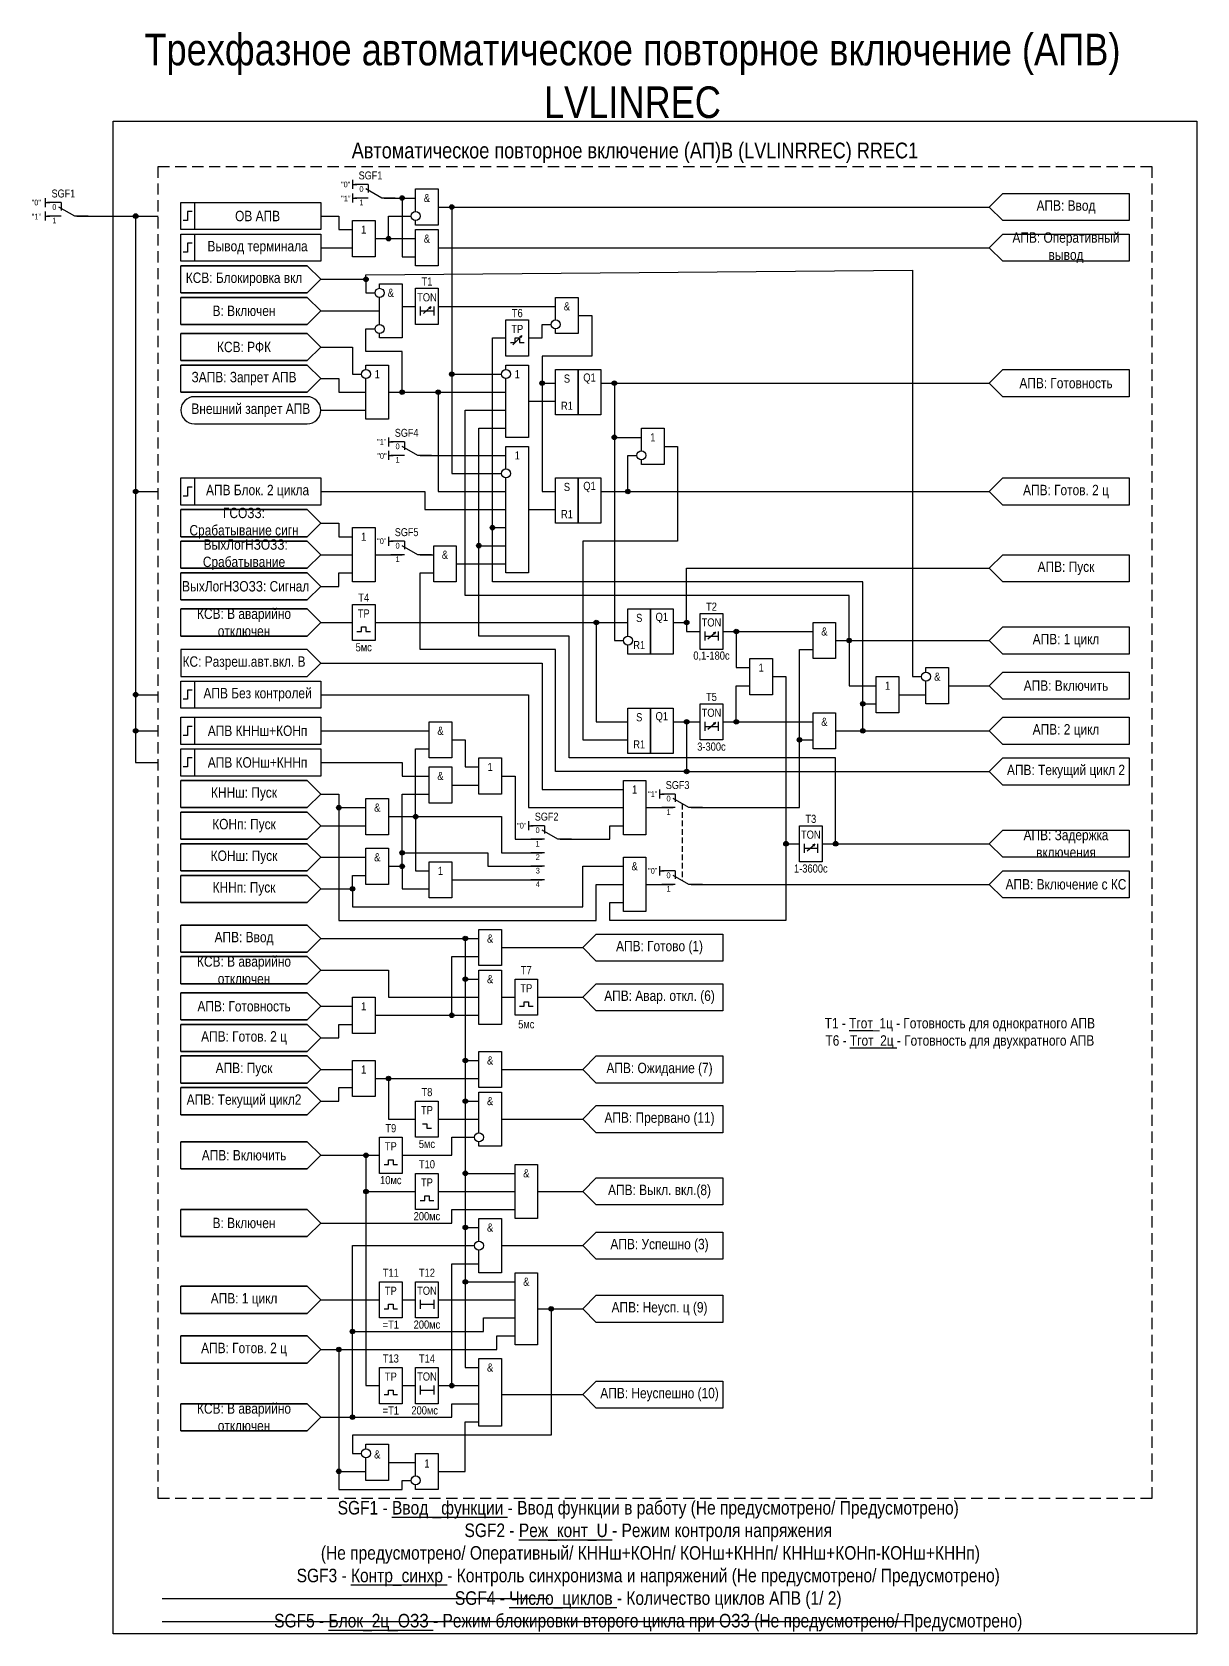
# Model space of a CAD drawing. Header units: millimetres. Extents: x -18 to 580, y 0 to 356.
# Drawn here: x -17.9 to 240, y 0 to 354.8 of the extents above; entities that cross this region are included whole.
import ezdxf
from ezdxf.enums import TextEntityAlignment as Align

# ---------------------------------------------------------------- set-up
doc = ezdxf.new("R2010")
doc.units = ezdxf.units.MM
doc.linetypes.add('штриховая2', pattern=[0.375, 0.25, -0.125])
doc.layers.add('TEXT', color=7, linetype='Continuous', lineweight=25)
doc.layers.add('Основная', color=7, linetype='Continuous')
doc.styles.add('2.5_Gost_RD', font='ARIALN.TTF', dxfattribs={"height": 2.5})
doc.styles.add('3.5_Gost_RD', font='ARIALN.TTF', dxfattribs={"height": 3.5})
doc.styles.add('Вывод', font='ARIALN.TTF', dxfattribs={"height": 2.5})
doc.styles.add('Компонент', font='ARIALN.TTF', dxfattribs={"height": 3.5})

# ---------------------------------------------------------------- blocks, each defined once
blk = doc.blocks.new('Точка')
at = {"ltscale": 100}
h = blk.add_hatch(color=256, dxfattribs=at)
h.dxf.hatch_style = 1
edge = h.paths.add_edge_path()
edge.add_arc((0, 0), 0.5, 0, 360)
blk.add_circle((0, 0), 0.5, dxfattribs=at)
blk = doc.blocks.new('*U958')
at = {"layer": 'Основная', "color": 0}
blk.add_line((0, 0), (7, 4), dxfattribs=at)
at = {"layer": 'Основная', "ltscale": 0.35}
blk.add_line((6, 6), (6, 2.5), dxfattribs=at)
blk = doc.blocks.new('*U985')
at = {"layer": 'Основная', "color": 0}
for p, q in [((-3, 6), (-9, 6)), ((-3, 0), (-9, 0)), ((9, 0), (3, 0))]:
    blk.add_line(p, q, dxfattribs=at)
at = {"layer": 'Основная', "ltscale": 0.25, "xscale": -1}
blk.add_blockref('*U958', (3, 0), dxfattribs=at)
at = {"layer": 'Основная'}
for tag, height, style, p in [('В1', 2.5, 'Вывод', (-14, 6)), ('ОУ', 3.5, 'Компонент', (-2, 10)), ('В2', 2.5, 'Вывод', (-6, 4)), ('В3', 2.5, 'Вывод', (-6, -2))]:
    blk.add_attdef(tag, text='', height=height, dxfattribs=dict(at, style=style)).set_placement(p, align=Align.MIDDLE_CENTER)
blk = doc.blocks.new('*U1040')
at = {"layer": 'Основная', "color": 0}
for p, q in [((-3, 6), (-9, 6)), ((-3, 0), (-9, 0)), ((9, 0), (3, 0))]:
    blk.add_line(p, q, dxfattribs=at)
at = {"layer": 'Основная', "ltscale": 0.25, "xscale": -1}
blk.add_blockref('*U958', (3, 0), dxfattribs=at)
at = {"layer": 'Основная'}
for tag, height, style, p in [('В1', 2.5, 'Вывод', (-13, 6)), ('ОУ', 3.5, 'Компонент', (-2, 10)), ('В2', 2.5, 'Вывод', (-6, 4)), ('В3', 2.5, 'Вывод', (-6, -2))]:
    blk.add_attdef(tag, text='', height=height, dxfattribs=dict(at, style=style)).set_placement(p, align=Align.MIDDLE_CENTER)

msp = doc.modelspace()

# ---------------------------------------------------------------- linework, layer by layer
at = {"ltscale": 100}
for p, q in [((53, 322), (53, 320)), ((53, 321), (54, 321)), ((53, 319), (53, 317)), ((53, 318), (54, 318)), ((68.71, 292.4), (70.38, 293.88)), ((70.38, 293.88), (69.86, 293.66)), ((70.38, 293.88), (70.12, 293.42)), ((88.5, 285.5), (90.5, 287.5)), ((90.5, 287.5), (89.99, 287.25)), ((90.5, 287.5), (90.26, 287.02)), ((87, 277.5), (87, 278)), ((61, 243), (61, 241)), ((61, 242), (62, 242)), ((131.71, 220.4), (133.38, 221.88)), ((133.38, 221.88), (132.86, 221.66)), ((133.38, 221.88), (133.12, 221.42)), ((131.71, 200.4), (133.38, 201.88)), ((133.38, 201.88), (132.86, 201.66)), ((133.38, 201.88), (133.12, 201.42)), ((121, 187), (121, 185)), ((121, 186), (122, 186)), ((92, 180), (92, 178)), ((92, 179), (93, 179)), ((153.71, 173.4), (155.38, 174.88)), ((155.38, 174.88), (154.86, 174.66)), ((155.38, 174.88), (155.12, 174.42)), ((95.5, 173), (92.5, 173)), ((95.5, 170), (92.5, 170)), ((95.5, 167), (92.5, 167)), ((121, 170), (121, 168)), ((121, 169), (122, 169))]:
    msp.add_line(p, q, dxfattribs=at)
at = {"color": 6, "ltscale": 100}
for p, q in [((-15, 318), (-15, 316)), ((-15, 317), (-14, 317)), ((-15, 315), (-15, 313)), ((-15, 314), (-14, 314))]:
    msp.add_line(p, q, dxfattribs=at)
at = {"color": 1, "ltscale": 100}
for p, q in [((61, 265), (61, 263)), ((61, 264), (62, 264)), ((61, 262), (61, 260)), ((61, 261), (62, 261))]:
    msp.add_line(p, q, dxfattribs=at)
at = {"color": 1, "linetype": 'Continuous'}
for p, q in [((10.84, 7.83), (22.88, 7.83)), ((22.88, 7.83), (32.72, 7.83)), ((32.7, 7.83), (34.65, 7.83)), ((34.65, 7.83), (45.79, 7.83)), ((45.79, 7.83), (48.84, 7.83)), ((48.84, 7.83), (88.47, 7.83)), ((88.47, 7.83), (96.49, 7.83)), ((10.84, 2.77), (22.88, 2.77)), ((22.88, 2.77), (30.58, 2.77)), ((30.55, 2.77), (34.4, 2.77)), ((34.4, 2.77), (36.37, 2.77)), ((36.34, 2.77), (38.3, 2.77)), ((38.3, 2.77), (45.12, 2.77)), ((45.12, 2.77), (48.18, 2.77)), ((48.18, 2.77), (117.2, 2.77)), ((117.2, 2.77), (118.35, 2.77)), ((118.35, 2.77), (148.3, 2.77)), ((148.3, 2.77), (150.21, 2.77)), ((150.21, 2.77), (175.44, 2.77)), ((175.44, 2.77), (176.58, 2.77))]:
    msp.add_line(p, q, dxfattribs=at)
at = {"color": 3, "ltscale": 100}
for points in [[(0, 335), (240, 335), (240, 0), (0, 0)], [(53, 228), (58, 228), (58, 220), (53, 220)], [(119, 227), (124, 227), (124, 217), (119, 217)], [(15, 211), (46, 211), (46, 205), (15, 205)], [(15, 203), (46, 203), (46, 197), (15, 197)], [(114, 205), (119, 205), (119, 195), (114, 195)], [(119, 205), (124, 205), (124, 195), (119, 195)], [(15, 196), (46, 196), (46, 190), (15, 190)]]:
    msp.add_lwpolyline(points, close=True, dxfattribs=at)
at = {"linetype": 'штриховая2', "ltscale": 10}
msp.add_lwpolyline([(10, 325), (230, 325), (230, 30), (10, 30)], close=True, dxfattribs=at)
at = {"ltscale": 100}
for points in [[(67, 315), (67, 320), (72, 320), (72, 312), (67, 312), (67, 313)], [(60, 318), (67, 318)], [(60, 318), (64, 318), (64, 305), (67, 305)], [(72, 316), (194, 316)], [(72, 316), (75, 316), (75, 279), (86, 279)], [(72, 316), (75, 316), (75, 257), (86, 257)], [(46, 314), (50, 314), (50, 311), (53, 311)], [(58, 309), (61, 309), (61, 314), (66, 314)], [(58, 309), (67, 309)], [(46, 307), (53, 307)], [(46, 307), (53, 307)], [(72, 307), (194, 307)], [(15, 297), (43, 297), (46, 300), (43, 303), (15, 303), (43, 303), (46, 300), (43, 297), (15, 297), (15, 303)], [(46, 300), (56, 300), (56, 301), (177, 302), (177, 212), (179, 212)], [(46, 300), (56, 300), (56, 297), (58, 297)], [(59, 298), (59, 299), (64, 299), (64, 287), (59, 287), (59, 288)], [(15, 290), (43, 290), (46, 293), (43, 296), (15, 296), (43, 296), (46, 293), (43, 290), (15, 290), (15, 296)], [(59, 290), (59, 296)], [(98, 291), (98, 296), (103, 296), (103, 288), (98, 288), (98, 289)], [(46, 293), (59, 293)], [(64, 294), (67, 294)], [(68, 294), (68, 292)], [(68, 293), (71, 293)], [(71, 294), (71, 292)], [(72, 294), (98, 294)], [(103, 292), (106, 292), (106, 283), (95, 283), (95, 277), (98, 277)], [(103, 292), (106, 292), (106, 283), (95, 283), (95, 253), (98, 253)], [(15, 282), (43, 282), (46, 285), (43, 288), (15, 288), (43, 288), (46, 285), (43, 282), (15, 282), (15, 288)], [(61, 275), (64, 275), (64, 284), (56, 284), (56, 289), (58, 289)], [(92, 287), (95, 287), (95, 290), (97, 290)], [(46, 285), (53, 285), (53, 279), (55, 279)], [(160, 200), (166, 200), (166, 233), (84, 233), (84, 287), (87, 287)], [(88, 286), (89, 286), (89, 287), (90, 287), (90, 286), (91, 286)], [(15, 275), (43, 275), (46, 278), (43, 281), (15, 281), (43, 281), (46, 278), (43, 275), (15, 275), (15, 281)], [(56, 280), (56, 281), (61, 281), (61, 269), (56, 269), (56, 278)], [(87, 280), (87, 281), (92, 281), (92, 265), (87, 265), (87, 278)], [(46, 278), (50, 278), (50, 275), (56, 275)], [(108, 277), (194, 277)], [(61, 275), (72, 275), (72, 253), (87, 253)], [(61, 275), (87, 275)], [(46, 271), (56, 271)], [(160, 220), (163, 220), (163, 230), (78, 230), (78, 271), (87, 271)], [(92, 273), (98, 273)], [(157, 175), (160, 175), (160, 194), (101, 194), (101, 221), (81, 221), (81, 267), (87, 267)], [(87, 258), (87, 263), (92, 263), (92, 235), (87, 235), (87, 256)], [(68, 261), (87, 261)], [(92, 249), (98, 249)], [(160, 200), (166, 200), (166, 233), (84, 233), (84, 245), (87, 245)], [(58, 239), (64, 239)], [(68, 239), (71, 239)], [(157, 175), (160, 175), (160, 194), (101, 194), (101, 221), (81, 221), (81, 241), (87, 241)], [(124, 202), (127, 202), (127, 191), (98, 191), (98, 218), (68, 218), (68, 235), (71, 235)], [(76, 237), (87, 237)], [(124, 224), (127, 224), (127, 236), (194, 236)], [(15, 221), (43, 221), (46, 224), (43, 227), (15, 227), (43, 227), (46, 224), (43, 221), (15, 221), (15, 227)], [(58, 224), (114, 224)], [(58, 224), (107, 224), (107, 202), (114, 202)], [(124, 224), (127, 224), (127, 222), (130, 222)], [(131, 222), (131, 220)], [(131, 221), (134, 221)], [(134, 222), (134, 220)], [(135, 222), (155, 222)], [(135, 222), (138, 222), (138, 214), (141, 214)], [(160, 220), (163, 220), (163, 210), (169, 210)], [(128, 183), (152, 183), (152, 218), (155, 218)], [(46, 215), (95, 215), (95, 187), (113, 187)], [(180, 213), (180, 214), (185, 214), (185, 206), (180, 206), (180, 211)], [(146, 212), (149, 212), (149, 158), (110, 158), (110, 162), (113, 162)], [(135, 202), (138, 202), (138, 210), (141, 210)], [(146, 212), (149, 212), (149, 175), (152, 175)], [(185, 210), (194, 210)], [(46, 208), (92, 208), (92, 183), (113, 183)], [(160, 200), (166, 200), (166, 206), (169, 206)], [(174, 208), (180, 208)], [(46, 200), (70, 200)], [(124, 202), (130, 202)], [(131, 202), (131, 200)], [(131, 201), (134, 201)], [(134, 202), (134, 200)], [(135, 202), (155, 202)], [(61, 181), (67, 181), (67, 196), (70, 196)], [(75, 198), (78, 198), (78, 192), (81, 192)], [(128, 183), (152, 183), (152, 198), (155, 198)], [(46, 193), (64, 193), (64, 190), (70, 190)], [(15, 183), (43, 183), (46, 186), (43, 189), (15, 189), (43, 189), (46, 186), (43, 183), (15, 183), (15, 189)], [(86, 190), (89, 190), (89, 176), (95, 176)], [(46, 186), (50, 186), (50, 183), (56, 183)], [(46, 186), (50, 186), (50, 158), (107, 158), (107, 166), (113, 166)], [(61, 170), (64, 170), (64, 186), (70, 186)], [(75, 188), (81, 188)], [(15, 176), (43, 176), (46, 179), (43, 182), (15, 182), (43, 182), (46, 179), (43, 176), (15, 176), (15, 182)], [(61, 181), (67, 181), (67, 169), (70, 169)], [(61, 181), (86, 181), (86, 173), (95, 173)], [(118, 183), (124, 183)], [(46, 179), (56, 179)], [(99, 176), (110, 176), (110, 179), (113, 179)], [(225, 172), (197, 172), (194, 175), (197, 178), (225, 178), (225, 172), (197, 172), (194, 175), (197, 178), (225, 178)], [(15, 169), (43, 169), (46, 172), (43, 175), (15, 175), (43, 175), (46, 172), (43, 169), (15, 169), (15, 175)], [(153, 175), (153, 173)], [(153, 174), (156, 174)], [(156, 175), (156, 173)], [(157, 175), (194, 175)], [(46, 172), (56, 172)], [(61, 170), (64, 170), (64, 173), (83, 173), (83, 170), (95, 170)], [(15, 162), (43, 162), (46, 165), (43, 168), (15, 168), (43, 168), (46, 165), (43, 162), (15, 162), (15, 168)], [(46, 165), (53, 165), (53, 161), (104, 161), (104, 170), (113, 170)], [(46, 165), (53, 165), (53, 168), (56, 168)], [(61, 170), (64, 170), (64, 165), (70, 165)], [(75, 167), (95, 167)], [(118, 166), (124, 166)], [(128, 166), (194, 166)]]:
    msp.add_lwpolyline(points, dxfattribs=at)
for points in [[(15, 317), (18, 317), (18, 311), (15, 311)], [(15, 317), (46, 317), (46, 311), (15, 311)], [(225, 319), (225, 313), (197, 313), (194, 316), (197, 319)], [(53, 313), (58, 313), (58, 305), (53, 305)], [(15, 310), (18, 310), (18, 304), (15, 304)], [(15, 310), (46, 310), (46, 304), (15, 304)], [(67, 311), (72, 311), (72, 303), (67, 303)], [(225, 310), (225, 304), (197, 304), (194, 307), (197, 310)], [(67, 298), (72, 298), (72, 290), (67, 290)], [(87, 291), (92, 291), (92, 283), (87, 283)], [(98, 280), (103, 280), (103, 270), (98, 270)], [(103, 280), (108, 280), (108, 270), (103, 270)], [(197, 280), (225, 280), (225, 274), (197, 274), (194, 277)], [(98, 256), (103, 256), (103, 246), (98, 246)], [(103, 256), (108, 256), (108, 246), (103, 246)], [(53, 245), (58, 245), (58, 233), (53, 233)], [(76, 241), (76, 233), (71, 233), (71, 241)], [(197, 239), (225, 239), (225, 233), (197, 233), (194, 236)], [(130, 226), (135, 226), (135, 218), (130, 218)], [(160, 224), (160, 216), (155, 216), (155, 224)], [(15, 218), (15, 212), (43, 212), (46, 215), (43, 218)], [(146, 216), (146, 208), (141, 208), (141, 216)], [(197, 213), (225, 213), (225, 207), (197, 207), (194, 210)], [(15, 211), (18, 211), (18, 205), (15, 205)], [(174, 212), (174, 204), (169, 204), (169, 212)], [(130, 206), (135, 206), (135, 198), (130, 198)], [(15, 203), (18, 203), (18, 197), (15, 197)], [(160, 204), (160, 196), (155, 196), (155, 204)], [(75, 202), (75, 194), (70, 194), (70, 202)], [(15, 196), (18, 196), (18, 190), (15, 190)], [(75, 192), (75, 184), (70, 184), (70, 192)], [(86, 194), (86, 186), (81, 186), (81, 194)], [(118, 189), (118, 177), (113, 177), (113, 189)], [(61, 185), (61, 177), (56, 177), (56, 185)], [(152, 179), (157, 179), (157, 171), (152, 171)], [(61, 174), (61, 166), (56, 166), (56, 174)], [(75, 171), (75, 163), (70, 163), (70, 171)], [(118, 172), (118, 160), (113, 160), (113, 172)], [(197, 169), (225, 169), (225, 163), (197, 163), (194, 166)]]:
    msp.add_lwpolyline(points, close=True, dxfattribs=at)
at = {"color": 6, "ltscale": 100}
for points in [[(-8, 314), (10, 314)], [(-8, 314), (5, 314), (5, 253), (10, 253)], [(-8, 314), (5, 314), (5, 208), (10, 208)], [(-8, 314), (5, 314), (5, 193), (10, 193)], [(-8, 314), (5, 314), (5, 200), (10, 200)], [(15, 151), (43, 151), (46, 154), (43, 157), (15, 157), (43, 157), (46, 154), (43, 151), (15, 151), (15, 157)], [(46, 154), (78, 154), (78, 145), (81, 145)], [(46, 154), (78, 154), (78, 127), (81, 127)], [(46, 154), (78, 154), (78, 118), (81, 118)], [(46, 154), (78, 154), (78, 102), (89, 102)], [(46, 154), (78, 154), (78, 90), (81, 90)], [(46, 154), (78, 154), (78, 78), (89, 78)], [(46, 154), (78, 154), (78, 59), (81, 59)], [(46, 154), (81, 154)], [(15, 144), (43, 144), (46, 147), (43, 150), (15, 150), (43, 150), (46, 147), (43, 144), (15, 144), (15, 150)], [(58, 137), (75, 137), (75, 150), (81, 150)], [(86, 152), (104, 152)], [(46, 147), (61, 147), (61, 141), (81, 141)], [(15, 136), (43, 136), (46, 139), (43, 142), (15, 142), (43, 142), (46, 139), (43, 136), (15, 136), (15, 142)], [(46, 139), (53, 139)], [(86, 141), (89, 141)], [(90, 139), (91, 139), (91, 140), (92, 140), (92, 139), (93, 139)], [(94, 141), (104, 141)], [(15, 129), (43, 129), (46, 132), (43, 135), (15, 135), (43, 135), (46, 132), (43, 129), (15, 129), (15, 135)], [(46, 132), (50, 132), (50, 135), (53, 135)], [(58, 137), (81, 137)], [(15, 122), (43, 122), (46, 125), (43, 128), (15, 128), (43, 128), (46, 125), (43, 122), (15, 122), (15, 128)], [(46, 125), (53, 125)], [(86, 125), (104, 125)], [(15, 115), (43, 115), (46, 118), (43, 121), (15, 121), (43, 121), (46, 118), (43, 115), (15, 115), (15, 121)], [(46, 118), (50, 118), (50, 121), (53, 121)], [(58, 123), (81, 123)], [(58, 123), (61, 123), (61, 114), (67, 114)], [(81, 111), (81, 120), (86, 120), (86, 108), (81, 108), (81, 109)], [(72, 114), (81, 114)], [(86, 114), (104, 114)], [(64, 106), (75, 106), (75, 110), (80, 110)], [(68.5, 113), (69.5, 113), (69.5, 112), (70.5, 112)], [(15, 103), (43, 103), (46, 106), (43, 109), (15, 109), (43, 109), (46, 106), (43, 103), (15, 103), (15, 109)], [(46, 106), (56, 106), (56, 55), (59, 55)], [(46, 106), (59, 106)], [(46, 106), (56, 106), (56, 98), (67, 98)], [(60, 104), (61, 104), (61, 105), (62, 105), (62, 104), (63, 104)], [(68, 96), (69, 96), (69, 97), (70, 97), (70, 96), (71, 96)], [(72, 98), (89, 98)], [(94, 98), (104, 98)], [(15, 88), (43, 88), (46, 91), (43, 94), (15, 94), (43, 94), (46, 91), (43, 88), (15, 88), (15, 94)], [(46, 91), (75, 91), (75, 94), (89, 94)], [(81, 87), (81, 92), (86, 92), (86, 80), (81, 80), (81, 85)], [(46, 48), (53, 48), (53, 86), (80, 86)], [(86, 86), (104, 86)], [(72, 55), (75, 55), (75, 82), (81, 82)], [(15, 71), (43, 71), (46, 74), (43, 77), (15, 77), (43, 77), (46, 74), (43, 71), (15, 71), (15, 77)], [(46, 74), (59, 74)], [(94, 72), (97, 72), (97, 44), (53, 44), (53, 40), (55, 40)], [(60, 72), (61, 72), (61, 73), (62, 73), (62, 72), (63, 72)], [(64, 74), (67, 74)], [(68, 74), (68, 72)], [(68, 73), (71, 73)], [(71, 74), (71, 72)], [(72, 74), (89, 74)], [(94, 72), (104, 72)], [(46, 48), (53, 48), (53, 48), (53, 67), (82, 67), (82, 70), (89, 70)], [(15, 60), (43, 60), (46, 63), (43, 66), (15, 66), (43, 66), (46, 63), (43, 60), (15, 60), (15, 66)], [(46, 63), (85, 63), (85, 66), (89, 66)], [(46, 63), (50, 63), (50, 62.5), (50, 32), (64, 32), (64, 34), (66, 34)], [(46, 63), (50, 63), (50, 62.5), (50, 36), (56, 36)], [(60, 53), (61, 53), (61, 54), (62, 54), (62, 53), (63, 53)], [(64, 55), (67, 55)], [(68, 55), (68, 53)], [(68, 54), (71, 54)], [(71, 55), (71, 53)], [(72, 55), (81, 55)], [(15, 45), (43, 45), (46, 48), (43, 51), (15, 51), (43, 51), (46, 48), (43, 45), (15, 45), (15, 51)], [(46, 48), (75, 48), (75, 51), (81, 51)], [(86, 53), (104, 53)], [(72, 36), (78, 36), (78, 47), (81, 47)], [(56, 41), (56, 42), (61, 42), (61, 34), (56, 34), (56, 39)], [(67, 35), (67, 40), (72, 40), (72, 32), (67, 32), (67, 33)], [(61, 38), (67, 38)]]:
    msp.add_lwpolyline(points, dxfattribs=at)
at = {"lineweight": 30, "ltscale": 100}
for points in [[(17.5, 315), (16.5, 315), (16.5, 313), (15.5, 313)], [(17.5, 308), (16.5, 308), (16.5, 306), (15.5, 306)], [(17.5, 209), (16.5, 209), (16.5, 207), (15.5, 207)], [(17.5, 201), (16.5, 201), (16.5, 199), (15.5, 199)], [(17.5, 194), (16.5, 194), (16.5, 192), (15.5, 192)]]:
    msp.add_lwpolyline(points, dxfattribs=at)
at = {"color": 3, "ltscale": 100}
for points in [[(108, 277), (111, 277), (111, 265), (117, 265)], [(108, 277), (111, 277), (111, 220), (113, 220)], [(117, 262), (117, 267), (122, 267), (122, 259), (117, 259), (117, 260)], [(122, 263), (125, 263), (125, 242), (104, 242), (104, 198), (114, 198)], [(108, 253), (114, 253), (114, 261), (116, 261)], [(46, 224), (53, 224)], [(114, 221), (114, 227), (119, 227), (119, 217), (114, 217), (114, 219)], [(54, 222), (55, 222), (55, 223), (56, 223), (56, 222), (57, 222)]]:
    msp.add_lwpolyline(points, dxfattribs=at)
at = {"ltscale": 100}
msp.add_lwpolyline([(18, 268), (43, 268, 1), (43, 274), (18, 274, 1)], format="xyb", close=True, dxfattribs=at)
at = {"color": 1, "ltscale": 100}
for points in [[(15, 256), (18, 256), (18, 250), (15, 250)], [(15, 256), (46, 256), (46, 250), (15, 250)], [(197, 256), (225, 256), (225, 250), (197, 250), (194, 253)], [(197, 223), (225, 223), (225, 217), (197, 217), (194, 220)], [(197, 203), (225, 203), (225, 197), (197, 197), (194, 200)], [(197, 194), (225, 194), (225, 188), (197, 188), (194, 191)]]:
    msp.add_lwpolyline(points, close=True, dxfattribs=at)
at = {"color": 1, "lineweight": 30, "ltscale": 100}
msp.add_lwpolyline([(17.5, 254), (16.5, 254), (16.5, 252), (15.5, 252)], dxfattribs=at)
at = {"color": 1, "ltscale": 100}
for points in [[(46, 253), (69, 253), (69, 249), (87, 249)], [(108, 253), (194, 253)], [(15, 243), (43, 243), (46, 246), (43, 249), (15, 249), (43, 249), (46, 246), (43, 243), (15, 243), (15, 249)], [(46, 246), (50, 246), (50, 243), (53, 243)], [(15, 236), (43, 236), (46, 239), (43, 242), (15, 242), (43, 242), (46, 239), (43, 236), (15, 236), (15, 242)], [(46, 239), (53, 239)], [(15, 229), (43, 229), (46, 232), (43, 235), (15, 235), (43, 235), (46, 232), (43, 229), (15, 229), (15, 235)], [(46, 232), (50, 232), (50, 235), (53, 235)], [(160, 220), (194, 220)], [(124, 202), (127, 202), (127, 191), (194, 191)], [(160, 200), (194, 200)]]:
    msp.add_lwpolyline(points, dxfattribs=at)
at = {"linetype": 'штриховая2', "ltscale": 5}
msp.add_lwpolyline([(126, 183.86), (126, 166.86)], dxfattribs=at)
at = {"color": 6, "ltscale": 100}
for points in [[(86, 156), (86, 148), (81, 148), (81, 156)], [(107, 155), (135, 155), (135, 149), (107, 149), (104, 152)], [(86, 147), (86, 135), (81, 135), (81, 147)], [(89, 145), (94, 145), (94, 137), (89, 137)], [(107, 144), (135, 144), (135, 138), (107, 138), (104, 141)], [(58, 141), (58, 133), (53, 133), (53, 141)], [(86, 129), (86, 121), (81, 121), (81, 129)], [(107, 128), (135, 128), (135, 122), (107, 122), (104, 125)], [(58, 127), (58, 119), (53, 119), (53, 127)], [(67, 118), (72, 118), (72, 110), (67, 110)], [(107, 117), (135, 117), (135, 111), (107, 111), (104, 114)], [(59, 110), (64, 110), (64, 102), (59, 102)], [(94, 104), (94, 92), (89, 92), (89, 104)], [(67, 102), (72, 102), (72, 94), (67, 94)], [(107, 101), (135, 101), (135, 95), (107, 95), (104, 98)], [(107, 89), (135, 89), (135, 83), (107, 83), (104, 86)], [(89, 80), (94, 80), (94, 64), (89, 64)], [(59, 78), (64, 78), (64, 70), (59, 70)], [(67, 78), (72, 78), (72, 70), (67, 70)], [(107, 75), (135, 75), (135, 69), (107, 69), (104, 72)], [(81, 61), (86, 61), (86, 46), (81, 46)], [(59, 59), (64, 59), (64, 51), (59, 51)], [(67, 59), (72, 59), (72, 51), (67, 51)], [(107, 56), (135, 56), (135, 50), (107, 50), (104, 53)]]:
    msp.add_lwpolyline(points, close=True, dxfattribs=at)
for centre in [(67, 314), (87, 279), (87, 257)]:
    msp.add_circle(centre, 1)
at = {"ltscale": 100}
for centre in [(59, 297), (98, 290), (59, 289), (56, 279), (180, 212)]:
    msp.add_circle(centre, 1, dxfattribs=at)
at = {"color": 3, "ltscale": 100}
for centre in [(117, 261), (114, 220)]:
    msp.add_circle(centre, 1, dxfattribs=at)
at = {"color": 6, "ltscale": 100}
for centre in [(81, 110), (81, 86), (56, 40), (67, 34)]:
    msp.add_circle(centre, 1, dxfattribs=at)

# ---------------------------------------------------------------- block references
at = {"ltscale": 100}
for p in [(64, 318), (75, 316), (5, 314), (61, 309), (56, 300), (75, 279), (95, 277), (111, 277), (64, 275), (72, 275), (111, 265), (5, 253), (114, 253), (84, 245), (81, 241), (107, 224), (127, 224), (138, 222), (163, 220), (5, 208), (166, 206), (127, 202), (138, 202), (5, 200), (166, 200), (152, 198), (127, 191), (50, 183), (67, 181), (149, 175), (160, 175), (64, 170), (78, 154), (78, 145), (75, 137), (78, 127), (61, 123), (78, 118), (56, 106), (78, 102), (56, 98), (78, 90), (78, 78), (53, 67), (50, 63), (53, 48), (50, 36)]:
    msp.add_blockref('Точка', p, dxfattribs=at)
at = {"color": 2, "ltscale": 100}
for p in [(64, 173), (53, 165)]:
    msp.add_blockref('Точка', p, dxfattribs=at)
at = {"color": 6, "ltscale": 100}
for p in [(97, 72), (75, 55)]:
    msp.add_blockref('Точка', p, dxfattribs=at)
at = {"layer": 'Основная', "ltscale": 0.25, "xscale": 0.5, "yscale": 0.5, "zscale": 0.5}
for p, values in [((58, 318), {'ОУ': 'SGF1', 'В1': '"0"', 'В2': '0', 'В3': '1'}), ((66, 239), {'ОУ': 'SGF5', 'В1': '"0"', 'В2': '0', 'В3': '1'}), ((126, 183), {'ОУ': 'SGF3', 'В1': '"1"', 'В2': '0', 'В3': '1'}), ((97, 176), {'ОУ': 'SGF2', 'В1': '"0"', 'В2': '0', 'В3': '1'})]:
    msp.add_blockref('*U1040', p, dxfattribs=at).add_auto_attribs(values)
at = {"layer": 'Основная', "color": 6, "ltscale": 0.25, "xscale": 0.5, "yscale": 0.5, "zscale": 0.5}
msp.add_blockref('*U985', (-10, 314), dxfattribs=at).add_auto_attribs({'ОУ': 'SGF1', 'В1': '"0"', 'В2': '0', 'В3': '1'})
at = {"layer": 'Основная', "color": 1, "ltscale": 0.25}
ref = msp.add_blockref('*U1040', (66, 261), dxfattribs=dict(at, xscale=0.5, yscale=0.5, zscale=0.5))
ref.add_attrib('ОУ', 'SGF4', dxfattribs={"height": 1.75, "style": 'Компонент'}).set_placement((65, 266), align=Align.MIDDLE_CENTER)
ref.add_attrib('В1', '"1"', dxfattribs={"color": 3, "height": 1.25, "style": 'Вывод'}).set_placement((59.5, 264), align=Align.MIDDLE_CENTER)
ref.add_attrib('В2', '0', dxfattribs={"height": 1.25, "style": 'Вывод'}).set_placement((63, 263), align=Align.MIDDLE_CENTER)
ref.add_attrib('В3', '1', dxfattribs={"height": 1.25, "style": 'Вывод'}).set_placement((63, 260), align=Align.MIDDLE_CENTER)
at = {"layer": 'Основная', "ltscale": 0.25}
ref = msp.add_blockref('*U1040', (126, 166), dxfattribs=dict(at, xscale=0.5, yscale=0.5, zscale=0.5))
ref.add_attrib('В1', '"0"', dxfattribs={"height": 1.25, "style": 'Вывод'}).set_placement((119.5, 169), align=Align.MIDDLE_CENTER)
ref.add_attrib('В2', '0', dxfattribs={"height": 1.25, "style": 'Вывод'}).set_placement((123, 168), align=Align.MIDDLE_CENTER)
ref.add_attrib('В3', '1', dxfattribs={"height": 1.25, "style": 'Вывод'}).set_placement((123, 165), align=Align.MIDDLE_CENTER)

# ---------------------------------------------------------------- texts
at = {"color": 30, "ltscale": 100, "attachment_point": 5, "style": '3.5_Gost_RD'}
for s, insert, char_height, width in [('{\\C3;Трехфазное автоматическое повторное включение (АПВ) \\C2;LVLINREC}', (115, 345), 7, 230), (' Автоматическое повторное включение (АП)В (LVLINRREC) {\\C6;RREC1}', (115, 328), 3.5, 210), (' Автоматическое повторное включение (АП)В (LVLINRREC) {\\C6;RREC1}', (115, 328), 3.5, 210), ('Т1 - {\\LТгот}_1ц - Готовность для однократного АПВ\\PТ6 - {\\LТгот_2ц} - Готовность для двухкратного АПВ', (187.5, 133), 2.3, 85), ('SGF1 - {\\LВвод _функции} - Ввод функции в работу (Не предусмотрено/ Предусмотрено)\\PSGF2 - {\\LРеж_конт_U} - Режим контроля напряжения\\P^I(Не предусмотрено/ Оперативный/ КННш+КОНп/ КОНш+КННп/ КННш+КОНп-КОНш+КННп){\\L\\P}SGF3 - {\\LКонтр_синхр} - Контроль синхронизма и напряжений (Не предусмотрено/ Предусмотрено){\\L\\P\\l\\C1;SGF4 - \\LЧисло_циклов\\l - Количество циклов АПВ (1/ 2)\\PSGF5 - \\LБлок_2ц_ОЗЗ\\l - Режим блокировки второго цикла при ОЗЗ (Не предусмотрено/ Предусмотрено)}', (118.5, 15), 3, 215)]:
    msp.add_mtext(s, dxfattribs=dict(at, insert=insert, char_height=char_height, width=width))
at = {"ltscale": 100, "char_height": 1.25, "attachment_point": 1, "style": '3.5_Gost_RD'}
for s, insert in [('"1"', (50.5, 318.5)), ('"0"', (58.5, 261.5)), ('2', (93.59, 172.66)), ('3', (93.59, 169.66)), ('4', (93.59, 166.66))]:
    msp.add_mtext_dynamic_manual_height_columns(s, width=2, gutter_width=17.5, heights=[0], dxfattribs=dict(at, insert=insert))
at = {"ltscale": 100, "attachment_point": 5, "style": '2.5_Gost_RD'}
for s, insert, char_height, width in [('&', (69.5, 318), 1.8, 5), ('1', (55.5, 311), 1.8, 5), ('&', (69.5, 309), 1.8, 5), ('T1', (69.5, 299.5), 1.8, 5), ('&', (61.5, 297), 1.8, 5), ('TON', (69.5, 296), 1.8, 5), ('&', (100.5, 294), 1.8, 5), ('TP', (89.5, 289), 1.8, 5), ('1', (58.5, 279), 1.8, 5), ('1', (89.5, 279), 1.8, 5), ('S', (100.5, 278), 1.8, 5), ('Q1', (105.5, 278), 1.8, 5), ('Внешний запрет АПВ', (30.5, 271), 2.3, 31), ('R1', (100.5, 272), 1.8, 5), ('1', (89.5, 261), 1.8, 5), ('S', (100.5, 254), 1.8, 5), ('Q1', (105.5, 254), 1.8, 5), ('R1', (100.5, 248), 1.8, 5), ('1', (55.5, 243), 1.8, 5), ('&', (73.5, 239), 1.8, 5), ('T2', (132.5, 227.5), 1.8, 5), ('TON', (132.5, 224), 1.8, 5), ('&', (157.5, 222), 1.8, 5), ('0,1-180с', (132.5, 216.5), 1.8, 5), ('1', (143.5, 214), 1.8, 5), ('&', (182.5, 212), 1.8, 5), ('1', (171.5, 210), 1.8, 5), ('TON', (132.5, 204), 1.8, 5), ('&', (157.5, 202), 1.8, 5), ('&', (72.5, 200), 1.8, 5), ('3-300с', (132.5, 196.5), 1.8, 5), ('1', (83.5, 192), 1.8, 5), ('&', (72.5, 190), 1.8, 5), ('1', (115.5, 187), 1.8, 5), ('&', (58.5, 183), 1.8, 5), ('Т3', (154.5, 180.5), 1.8, 5), ('TON', (154.5, 177), 1.8, 5), ('&', (58.5, 172), 1.8, 5), ('&', (115.5, 170), 1.8, 5), ('1', (72.5, 169), 1.8, 5)]:
    msp.add_mtext(s, dxfattribs=dict(at, insert=insert, char_height=char_height, width=width))
at = {"color": 6, "ltscale": 100, "insert": (-18, 314.5), "char_height": 1.25, "attachment_point": 1, "style": '3.5_Gost_RD'}
msp.add_mtext_dynamic_manual_height_columns('"1"', width=2, gutter_width=17.5, heights=[0], dxfattribs=at)
at = {"color": 3, "ltscale": 100, "char_height": 1.8, "width": 5, "attachment_point": 5, "style": '2.5_Gost_RD'}
for s, insert in [('T6', (89.5, 292.5)), ('1', (119.5, 265)), ('T4', (55.5, 229.5)), ('TP', (55.5, 226)), ('S', (116.5, 225)), ('Q1', (121.5, 225)), ('5мс', (55.5, 218.5)), ('R1', (116.5, 219)), ('T5', (132.5, 207.5)), ('S', (116.5, 203)), ('Q1', (121.5, 203)), ('R1', (116.5, 197)), ('1-3600с', (154.5, 169.5)), ('=Т1', (61.5, 68.5)), ('=Т1', (61.5, 49.5))]:
    msp.add_mtext(s, dxfattribs=dict(at, insert=insert))
at = {"color": 6, "ltscale": 100, "char_height": 1.8, "width": 5, "attachment_point": 5, "style": '2.5_Gost_RD'}
for s, insert in [('&', (83.5, 154)), ('&', (83.5, 145)), ('T7', (91.5, 147)), ('TP', (91.5, 143)), ('1', (55.5, 139)), ('5мс', (91.5, 135)), ('&', (83.5, 127)), ('1', (55.5, 125)), ('T8', (69.5, 120)), ('&', (83.5, 118)), ('TP', (69.5, 116)), ('T9', (61.5, 112)), ('TP', (61.5, 108)), ('5мс', (69.5, 108.5)), ('T10', (69.5, 104)), ('&', (91.5, 102)), ('10мс', (61.5, 100.5)), ('TP', (69.5, 100)), ('200мс', (69.5, 92.5)), ('&', (83.5, 90)), ('T11', (61.5, 80)), ('T12', (69.5, 80)), ('&', (91.5, 78)), ('TP', (61.5, 76)), ('TON', (69.5, 76)), ('200мс', (69.5, 68.5)), ('T13', (61.5, 61)), ('T14', (69.5, 61)), ('TP', (61.5, 57)), ('TON', (69.5, 57)), ('&', (83.5, 59)), ('200мс', (69, 49.5)), ('&', (58.5, 39.75)), ('1', (69.5, 37.75))]:
    msp.add_mtext(s, dxfattribs=dict(at, insert=insert))
at = {"layer": 'TEXT', "ltscale": 100, "char_height": 2.3, "attachment_point": 5, "style": '2.5_Gost_RD'}
for s, insert, width in [('АПВ: Ввод', (211, 316), 28), ('АПВ: Оперативный вывод', (211, 307), 28), ('КСВ: Блокировка вкл', (29, 300), 28), ('В: Включен', (29, 293), 28), ('КСВ: РФК', (29, 285), 28), ('ЗАПВ: Запрет АПВ', (29, 278), 28), ('КСВ: В аварийно отключен', (29, 224), 28), ('КС: Разреш.авт.вкл. В', (29, 215), 28), ('АПВ Без контролей', (32, 208), 28), ('АПВ: Включить', (211, 210), 28), ('КННш: Пуск', (29, 186), 28), ('КОНп: Пуск', (29, 179), 28), ('КОНш: Пуск', (29, 172), 28), ('АПВ: Включение с КС', (211, 166), 28), ('КННп: Пуск', (29, 165), 28), ('АПВ: Ввод', (29, 154), 28), ('АПВ: Ввод', (29, 154), 28), ('КСВ: В аварийно отключен', (29, 147), 28), ('{\\C3;АПВ: Готовность}', (29, 139), 27.7463), ('АПВ: Готов. 2 ц', (29, 63), 28), ('КСВ: В аварийно отключен', (29, 48), 28)]:
    msp.add_mtext(s, dxfattribs=dict(at, insert=insert, width=width))
at = {"layer": 'TEXT', "color": 0, "ltscale": 100, "char_height": 2.3, "width": 28, "attachment_point": 5, "style": '2.5_Gost_RD'}
for s, insert in [('{\\C256;ОВ АПВ}', (32, 314)), ('{\\C256;Вывод терминала}', (32, 307)), ('{\\C256;АПВ: Готов. 2 ц}', (29, 132)), ('{\\C256;АПВ: Текущий цикл2}', (29, 118)), ('{\\C256;АПВ: Включить}', (29, 106)), ('{\\C256;В: Включен}', (29, 91)), ('{\\C256;АПВ: 1 цикл}', (29, 74))]:
    msp.add_mtext(s, dxfattribs=dict(at, insert=insert))
at = {"layer": 'TEXT', "color": 3, "ltscale": 100, "char_height": 2.3, "width": 28, "attachment_point": 5, "style": '2.5_Gost_RD'}
for s, insert in [('\\pt27.6;АПВ: Готовность', (211, 277)), ('АПВ: Пуск', (211, 236)), ('АПВ КННш+КОНп', (32, 200)), ('АПВ КОНш+КННп', (32, 193)), ('АПВ: Задержка включения', (211, 175)), ('АПВ: Пуск', (29, 125))]:
    msp.add_mtext(s, dxfattribs=dict(at, insert=insert))
at = {"layer": 'TEXT', "color": 1, "ltscale": 100, "char_height": 2.3, "width": 28, "attachment_point": 5, "style": '2.5_Gost_RD'}
for s, insert in [('АПВ Блок. 2 цикла', (32, 253)), ('АПВ: Готов. 2 ц', (211, 253)), ('ГСОЗЗ: \\PСрабатывание сигн', (29, 246)), ('\\A1; ВыхЛогНЗОЗЗ: Срабатывание', (29, 239)), ('\\A1; ВыхЛогНЗОЗЗ: Сигнал', (29, 232)), ('АПВ: 1 цикл', (211, 220)), ('АПВ: 2 цикл', (211, 200)), ('АПВ: Текущий цикл 2', (211, 191))]:
    msp.add_mtext(s, dxfattribs=dict(at, insert=insert))
at = {"layer": 'TEXT', "color": 6, "ltscale": 100, "char_height": 2.3, "width": 28, "attachment_point": 5, "style": '2.5_Gost_RD'}
for s, insert in [('{\\C256;АПВ: Готово (1)}', (121, 152)), ('{\\C256;АПВ: Авар. откл. (6)}', (121, 141)), ('{\\C256;АПВ: Ожидание (7)}', (121, 125)), ('{\\C256;АПВ: Прервано (11)}', (121, 114)), ('{\\C256;АПВ: Выкл. вкл.(8)}', (121, 98)), ('{\\C256;АПВ: Успешно (3)}', (121, 86)), ('{\\C256;АПВ: Неусп. ц (9)}', (121, 72)), ('{\\C256;АПВ: Неуспешно (10)}', (121, 53))]:
    msp.add_mtext(s, dxfattribs=dict(at, insert=insert))

doc.saveas('drawing.dxf')
